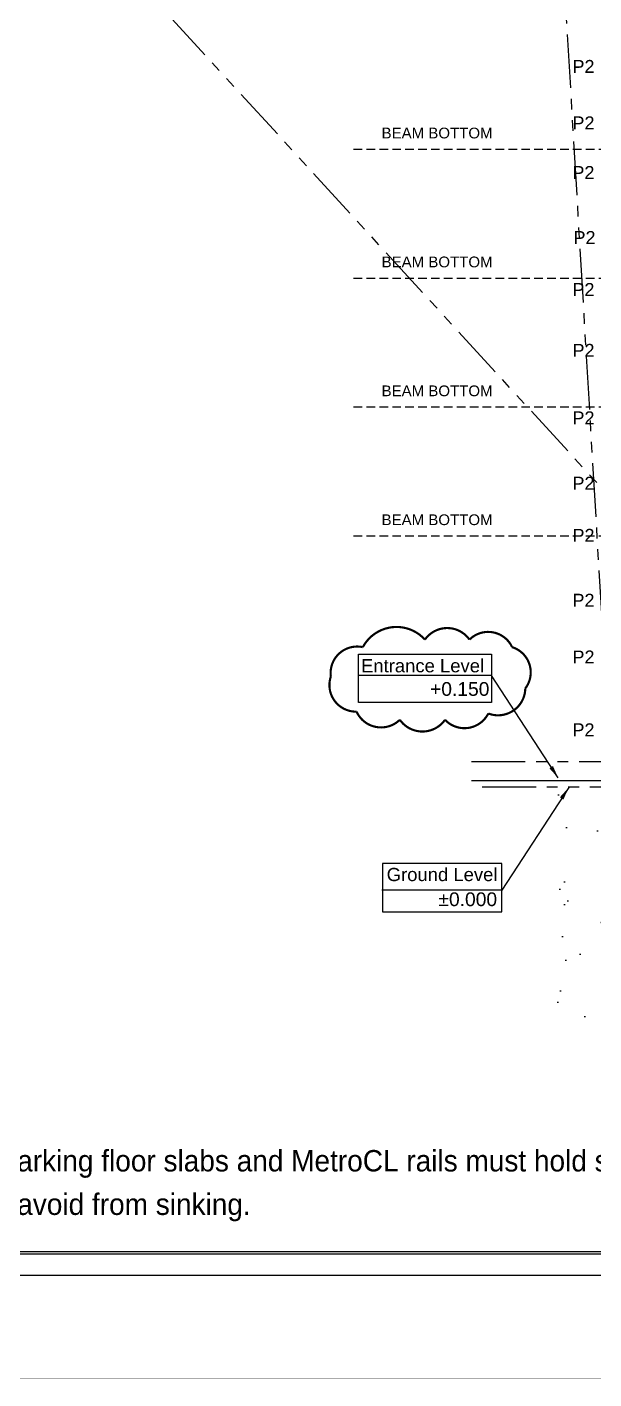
# Model space of a CAD drawing. Header units: millimetres. Extents: x -5 to 1510635, y -6 to 71285.
# Drawn here: x 1286630 to 1299811, y -5 to 31458 of the extents above; entities that cross this region are included whole.
import ezdxf
from ezdxf.enums import TextEntityAlignment as Align

# ---------------------------------------------------------------- set-up
doc = ezdxf.new("R2010")
doc.units = ezdxf.units.MM
doc.header["$LTSCALE"] = 1000
for name, pattern in [('CENTER', [2, 1.25, -0.25, 0.25, -0.25]), ('DASHED', [3, 2, -1]), ('HIDDEN', [0.375, 0.25, -0.125]), ('PHANTOM', [2.5, 1.25, -0.25, 0.25, -0.25, 0.25, -0.25]), ('WLINE-1', [4.5, 3, -1.5])]:
    doc.linetypes.add(name, pattern=pattern)
for name, color, linetype in [('3', 3, 'Continuous'), ('6', 6, 'WLINE-1'), ('MP-1', 1, 'CENTER'), ('MP-2', 42, 'Continuous'), ('MP-4', 4, 'HIDDEN'), ('MP-5', 5, 'PHANTOM'), ('MP-7', 7, 'Continuous'), ('MP-8', 8, 'Continuous'), ('TEXT', 3, 'Continuous')]:
    doc.layers.add(name, color=color, linetype=linetype)
doc.styles.add('H', font='arial.ttf')
doc.styles.add('MPS', font='arial.ttf')
doc.styles.add('울릉도L', font='')
doc.styles.get('울릉도L').set_extended_font_data('HYwulM')
doc.dimstyles.new('MPS2', dxfattribs={"dimscale": 100, "dimtxt": 3, "dimasz": 3, "dimexe": 1, "dimexo": 1, "dimgap": 1, "dimtad": 1, "dimzin": 12, "dimdsep": 46, "dimtxsty": 'Standard', "dimcen": 1, "dimclrd": 1, "dimclre": 1, "dimclrt": 7, "dimazin": 2, "dimtfac": 1, "dimtmove": 0, "dimatfit": 3, "dimfxl": 1, "dimarcsym": 0})

msp = doc.modelspace()

# ---------------------------------------------------------------- hatches: boundary and pattern name
at = {"layer": 'MP-8', "linetype": 'ByBlock'}
h = msp.add_hatch(dxfattribs=at)
h.set_pattern_fill('AR-CONC', color=256, scale=15, style=0)
h.set_pattern_definition([(50, (320270.8, -183557.6), (2732.77, -239.0863), [285.75, -3143.25]), (355, (320270.8, -183557.6), (-528.6424, 2865.85), [228.6, -2514.6]), (100.451, (320498.6, -183577.6), (2204.1375, 2626.75), [242.85, -2671.35]), (46.1842, (320271, -182795.6), (4066.186, -630.635), [428.625, -4714.875]), (96.6356, (320609.7, -182848), (3561.064, 3711.383), [364.275, -4007.025]), (351.184, (320271, -182795.6), (3561.069, 3711.377), [342.9, -3771.9]), (21, (320651.8, -182986.1), (2274.223, -1533.983), [285.75, -3143.25]), (326, (320651.8, -182986), (927.0304, 2762.8195), [228.6, -2514.6]), (71.4514, (320841.4, -183114), (3201.2474, 1228.843), [242.85, -2671.35]), (37.5, (320270.8, -183557.6), (46.32905, 1268.3256), [0, -2484.12, 0, -2552.7, 0, -2524.125]), (7.5, (320270.8, -183557.6), (1002.295, 1502.7086), [0, -1455.42, 0, -2426.97, 0, -962.025]), (327.5, (319421.2, -183557.6), (2033.8589, -85.9312), [0, -952.5, 0, -2971.8, 0, -3943.35]), (317.5, (319040.2, -183557.6), (2221.9377, 381.3974), [0, -1238.25, 0, -1973.58, 0, -2800.35])])
edge = h.paths.add_edge_path()
edge.add_line((1327401.885, 13767.34), (1327401.885, 10567.34))
edge.add_line((1327401.885, 10567.34), (1308924.422, 10567.34))
edge.add_line((1308924.422, 10567.34), (1307224.422, 8417.34))
edge.add_line((1307224.422, 8417.34), (1298464.081, 8417.34))
edge.add_line((1298464.081, 8417.34), (1298464.081, 13767.34))
edge.add_line((1324901.885, 13767.34), (1324901.885, 13067.34))
edge.add_line((1324901.885, 13067.34), (1307714.081, 13067.34))
edge.add_line((1307714.081, 13067.34), (1306014.081, 10917.34))
edge.add_line((1306014.081, 10917.34), (1300964.081, 10917.34))
edge.add_line((1300964.081, 10917.34), (1300964.081, 13767.34))

# ---------------------------------------------------------------- linework, layer by layer
at = {"layer": '6', "linetype": 'ByBlock', "const_width": 50, "elevation": 0}
msp.add_lwpolyline([(1294437.131, 17026.659, 0.52056705), (1293693.184, 16341.543, 0.52056705), (1293693.184, 16341.543, 0.52056705), (1294291.259, 15525.234, 0.52056705), (1294291.259, 15525.234, 0.52056705), (1295297.774, 15335.735, 0.52056705), (1295297.774, 15335.735, 0.52056705), (1296348.049, 15335.735, 0.52056705), (1296348.049, 15335.735, 0.52056705), (1297354.563, 15481.505, 0.52056705), (1297354.563, 15481.505, 0.52056705), (1298215.206, 16064.581, 0.52056705), (1298215.206, 16064.581, 0.52056705), (1297908.874, 17026.659, 0.52056705), (1297908.874, 17026.659, 0.52056705), (1296916.949, 17201.582, 0.52056705), (1296916.949, 17201.582, 0.52056705), (1295881.26, 17201.582, 0.52056705), (1295881.26, 17201.582, 0.52056705), (1294437.131, 17026.659)], format="xyb", dxfattribs=at)
at = {"layer": 'MP-1', "color": 6, "linetype": 'PHANTOM'}
for p, q in [((1304265.64, 16060.45, 0), (1288042.216, 33783.768)), ((1299042.216, 33783.768), (1300188.97, 14351.008, 0))]:
    msp.add_line(p, q, dxfattribs=at)
at = {"layer": 'MP-2', "const_width": 10}
msp.add_lwpolyline([(1348230, 0), (1281030, 0), (1281030, 47520), (1348230, 47520)], close=True, dxfattribs=at)
at = {"layer": 'MP-4', "linetype": 'ByBlock', "elevation": 0}
for points in [[(1294333.758, 16864.925), (1297429.949, 16864.925), (1297429.949, 15739.711), (1294333.758, 15739.711)], [(1297673.377, 11992.948), (1294893.595, 11992.948), (1294893.595, 10866.655), (1297673.377, 10866.655)]]:
    msp.add_lwpolyline(points, close=True, dxfattribs=at)
at = {"layer": 'MP-5'}
for p, q in [((1296964.081, 14367.34, 0), (1301264.081, 14367.34, 0)), ((1300964.081, 13767.34, 0), (1296964.081, 13767.34, 0))]:
    msp.add_line(p, q, dxfattribs=at)
at = {"layer": 'MP-7'}
for points in [[(1283470, 45120), (1345790, 45120), (1345790, 2400), (1283470, 2400)], [(1345291.091, 2898.909), (1283968.909, 2898.909), (1283968.909, 44621.091), (1345291.091, 44621.091)], [(1284024.343, 44565.657), (1345235.657, 44565.657), (1345235.657, 2954.343), (1284024.343, 2954.343)]]:
    msp.add_lwpolyline(points, close=True, dxfattribs=at)
at = {"layer": 'MP-8', "color": 2, "linetype": 'DASHED', "ltscale": 0.1}
for p, q in [((1294223.61, 28617.34, 0), (1300964.081, 28617.34, 0)), ((1294223.61, 25617.34, 0), (1300964.081, 25617.34, 0)), ((1294223.61, 22617.34, 0), (1300964.081, 22617.34, 0)), ((1294223.61, 19617.34, 0), (1300964.081, 19617.34, 0))]:
    msp.add_line(p, q, dxfattribs=at)
at = {"layer": 'MP-8', "linetype": 'ByBlock'}
msp.add_line((1300964.081, 13917.34, 0), (1296964.081, 13917.34, 0), dxfattribs=at)

# ---------------------------------------------------------------- texts
at = {"linetype": 'ByBlock', "char_height": 250, "width": 3120, "attachment_point": 1, "style": 'H'}
for insert in [(1294873.61, 29116.2, 0), (1294873.61, 26116.2, 0), (1294873.61, 23116.2, 0), (1294873.61, 20116.2, 0)]:
    msp.add_mtext('BEAM BOTTOM', dxfattribs=dict(at, insert=insert))
at = {"layer": '3', "style": 'MPS'}
for p in [(1299568.184, 30543.69, -56932.87), (1299568.184, 29230.152, -56932.87), (1299566.965, 28075.157, -56932.87), (1299592.348, 26562.111, -56932.87), (1299567.022, 25352.138, -56932.87), (1299568.184, 23935.152, -56932.87), (1299568.184, 22365.152, -56932.87), (1299568.184, 20845.152, -56932.87), (1299568.184, 19630.152, -56932.87), (1299568.184, 18120.152, -56932.87), (1299568.184, 16800.152, -56932.87), (1299568.184, 15105.152, -56932.87)]:
    msp.add_text('P2', height=300, dxfattribs=at).set_placement(p, align=Align.MIDDLE)
at = {"layer": 'MP-7', "linetype": 'ByBlock', "style": 'H'}
for s, insert, char_height, width, attachment_point in [('Entrance{\\fArial|b0|i0|c238|p34; Level}', (1297257.204, 16436.033, 0), 307.2, 3267.24782, 9), ('{\\fArial|b0|i0|c238|p34;+0.}15{\\fArial|b0|i0|c238|p34;0}', (1297380.276, 15888.628, 0), 320, 2683.40813, 9), ('Ground Level', (1297568.498, 11888.696, 0), 307.2, 2576.07181, 3), ('{\\fArial|b0|i0|c238|p34;%%P0.000}', (1297559.15, 11319.284, 0), 320, 2683.40813, 3)]:
    msp.add_mtext(s, dxfattribs=dict(at, insert=insert, char_height=char_height, width=width, attachment_point=attachment_point))
at = {"layer": 'TEXT', "color": 0, "style": '울릉도L'}
for s, p in [('All parking floor slabs and MetroCL rails must hold system load (including car weight) ', (1285133.985, 4824.651)), ('and avoid from sinking.  ', (1285133.985, 3812.435))]:
    msp.add_text(s, height=497.77778, dxfattribs=at).set_placement(p)

# ---------------------------------------------------------------- leaders
at = {"layer": 'MP-8', "linetype": 'ByBlock'}
for points in [[(1298980.356, 13981.987, 0), (1297429.949, 16365.845, 0), (1294333.758, 16365.845, 0)], [(1299223.785, 13757.882, 0), (1297673.377, 11374.024, 0), (1294875.385, 11374.024, 0)]]:
    msp.add_leader(points, dimstyle='MPS2', override={"dimgap": 1, "dimtad": 0}, dxfattribs=at)

doc.saveas('drawing.dxf')
